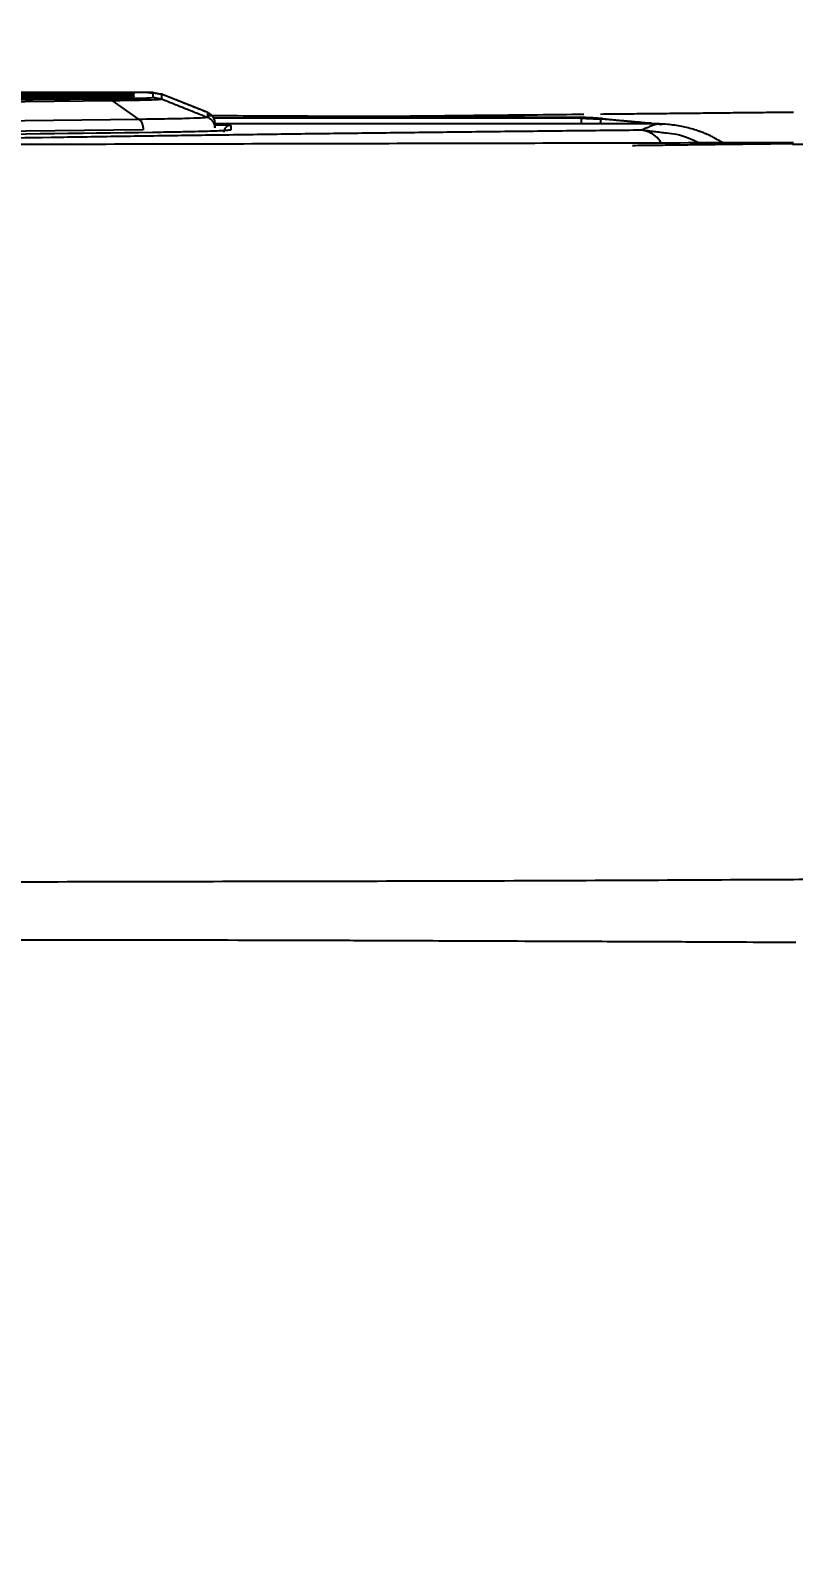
# Model space of a CAD drawing. Extents: x -4358 to 1981, y -50 to 2478.
# Drawn here: x -3836 to -3802.6, y 1834.1 to 1901.2 of the extents above; entities that cross this region are included whole.
import ezdxf

# ---------------------------------------------------------------- set-up
doc = ezdxf.new("R2010")
doc.units = 0
doc.header["$LTSCALE"] = 20
doc.header["$MEASUREMENT"] = 0
doc.layers.get('0').update_dxf_attribs({"linetype": 'CONTINUOUS'})
doc.layers.get('DEFPOINTS').update_dxf_attribs({"linetype": 'CONTINUOUS'})
doc.styles.get("Standard").update_dxf_attribs({"font": 'NanumGothic.ttf'})
doc.dimstyles.get("Standard").update_dxf_attribs({"dimtxt": 2.7, "dimasz": 2.5, "dimexe": 1.5, "dimexo": 1.5, "dimgap": 1.5, "dimtad": 1, "dimdec": 0, "dimlfac": 10, "dimzin": 0, "dimdsep": 46, "dimtxsty": 'Standard', "dimcen": 0, "dimclrt": 2, "dimadec": 0, "dimazin": 0, "dimtfac": 1, "dimtdec": 0, "dimtmove": 0, "dimatfit": 3, "dimfxl": 0, "dimtolj": 1, "dimtzin": 0, "dimarcsym": 0})

# ---------------------------------------------------------------- blocks, each defined once
blk = doc.blocks.new('*D53')
at = {"color": 3, "lineweight": -2}
for p, q in [((-4096.602, 1890.856), (-4096.602, 2002.502)), ((-3441.556, 1712.308), (-3441.556, 2002.502)), ((-4072.602, 1996.502), (-3465.556, 1996.502))]:
    blk.add_line(p, q, dxfattribs=at)
at = {"color": 3}
for points in [[(-4072.602, 2000.502), (-4072.602, 1992.502), (-4096.602, 1996.502)], [(-3465.556, 2000.502), (-3465.556, 1992.502), (-3441.556, 1996.502)]]:
    blk.add_solid(points, dxfattribs=at)
at = {"layer": 'DEFPOINTS', "color": 0}
for p in [(-3441.556, 1996.502), (-4096.602, 1889.056), (-3441.556, 1710.508)]:
    blk.add_point(p, dxfattribs=at)
at = {"color": 2, "insert": (-3769.079, 2021.566), "char_height": 24, "attachment_point": 5}
blk.add_mtext('\\A1;655', dxfattribs=at)

msp = doc.modelspace()

# ---------------------------------------------------------------- linework, layer by layer
for p, q in [((-3831.202, 1898.478), (-3859.081, 1898.478)), ((-3859.079, 1898.26), (-3832.141, 1898.26)), ((-3859.033, 1898.455), (-3832.102, 1898.455)), ((-3832.102, 1898.373), (-3858.792, 1898.373)), ((-3858.747, 1898.358), (-3832.102, 1898.358)), ((-3832.102, 1898.276), (-3858.234, 1898.276)), ((-3852.359, 1897.975), (-3832.668, 1898.2)), ((-3852.141, 1897.899), (-3832.451, 1898.124)), ((-3833.172, 1898.21), (-3835.107, 1898.188)), ((-3831.267, 1897.293), (-3832.451, 1898.124)), ((-3831.502, 1898.442), (-3831.502, 1898.383)), ((-3831.502, 1898.344), (-3831.502, 1898.285)), ((-3830.645, 1898.262), (-3830.645, 1898.469)), ((-3828.257, 1897.592), (-3830.286, 1898.403)), ((-3830.274, 1898.19), (-3830.274, 1898.398)), ((-3811.886, 1897.349), (-3828.009, 1897.349)), ((-3811.022, 1897.311), (-3811.635, 1897.348)), ((-3831.267, 1897.293), (-3850.958, 1897.068)), ((-3831.085, 1896.831), (-3850.776, 1896.606)), ((-3827.952, 1897.13), (-3827.952, 1896.923)), ((-3811.886, 1897.094), (-3827.952, 1897.094)), ((-3811.054, 1897.094), (-3811.886, 1897.094)), ((-3810.023, 1897.223), (-3810.818, 1897.301)), ((-3808.368, 1897.06), (-3808.722, 1897.095))]:
    msp.add_line(p, q)
at = {"flags": 128}
msp.add_lwpolyline([(-3831.916, 1898.243), (-3831.987, 1898.307), (-3832.107, 1898.353)], dxfattribs=at)
for centre, radius, start, end in [((-3831.502, 1898.142), 0.3, 89.99946, 160.40157), ((-3831.5, 1898.209), 0.273, 117.96669, 165.54613), ((-3831.377, 1891.324), 7.152, 81.70812, 88.64877), ((-3800.997, 1171.536), 724.657, 74.012162, 90.129689)]:
    msp.add_arc(centre, radius, start, end)
for points, knots in [([(-3835.107, 1898.188), (-3835.406, 1898.185), (-3836.002, 1898.18), (-3836.699, 1898.179), (-3837.047, 1898.178)], [0, 0, 0, 0, 0.500041, 1, 1, 1, 1]), ([(-3831.66, 1898.244), (-3831.822, 1898.238), (-3832.146, 1898.224), (-3832.83, 1898.215), (-3833.172, 1898.21)], [0, 0, 0, 0, 0.499975, 1, 1, 1, 1]), ([(-3832.668, 1898.2), (-3832.367, 1898.203), (-3831.896, 1898.209), (-3831.583, 1898.217), (-3831.47, 1898.22)], [0, 0, 0, 0, 0.636571, 1, 1, 1, 1]), ([(-3832.451, 1898.124), (-3832.131, 1898.128), (-3831.493, 1898.136), (-3830.811, 1898.153), (-3830.358, 1898.171), (-3830.302, 1898.184), (-3830.274, 1898.19)], [0, 0, 0, 0, 0.249971, 0.499961, 0.74997, 1, 1, 1, 1]), ([(-3832.141, 1898.26), (-3832.1, 1898.26), (-3832.014, 1898.26), (-3831.896, 1898.259), (-3831.79, 1898.258), (-3831.676, 1898.255), (-3831.586, 1898.25), (-3831.634, 1898.246), (-3831.66, 1898.244)], [0, 0, 0, 0, 0.09365, 0.197452, 0.303679, 0.410605, 0.681971, 1, 1, 1, 1]), ([(-3832.102, 1898.455), (-3832.066, 1898.455), (-3831.992, 1898.455), (-3831.884, 1898.454), (-3831.781, 1898.453), (-3831.656, 1898.451), (-3831.53, 1898.447), (-3831.512, 1898.444), (-3831.502, 1898.442)], [0, 0, 0, 0, 0.093573, 0.192398, 0.302009, 0.418994, 0.679385, 1, 1, 1, 1]), ([(-3831.502, 1898.383), (-3831.511, 1898.381), (-3831.53, 1898.379), (-3831.668, 1898.376), (-3831.867, 1898.374), (-3832.024, 1898.373), (-3832.102, 1898.373)], [0, 0, 0, 0, 0.2498, 0.499987, 0.750182, 1, 1, 1, 1]), ([(-3832.102, 1898.358), (-3832.066, 1898.358), (-3831.992, 1898.358), (-3831.884, 1898.357), (-3831.781, 1898.356), (-3831.656, 1898.354), (-3831.53, 1898.35), (-3831.512, 1898.346), (-3831.502, 1898.344)], [0, 0, 0, 0, 0.093568, 0.192388, 0.301999, 0.41899, 0.679382, 1, 1, 1, 1]), ([(-3832.102, 1898.358), (-3832.102, 1898.356), (-3832.102, 1898.354), (-3832.102, 1898.336), (-3832.102, 1898.309), (-3832.102, 1898.283), (-3832.102, 1898.27)], [0, 0, 0, 0, 0.2500159, 0.5000019, 0.7499936, 1, 1, 1, 1]), ([(-3831.502, 1898.285), (-3831.511, 1898.284), (-3831.53, 1898.281), (-3831.668, 1898.278), (-3831.867, 1898.276), (-3832.024, 1898.276), (-3832.102, 1898.276)], [0, 0, 0, 0, 0.249796, 0.499978, 0.750173, 1, 1, 1, 1]), ([(-3831.47, 1898.22), (-3831.368, 1898.222), (-3831.04, 1898.23), (-3830.73, 1898.244), (-3830.673, 1898.256), (-3830.645, 1898.262)], [0, 0, 0, 0, 0.1840369, 0.5977359, 1, 1, 1, 1]), ([(-3830.645, 1898.469), (-3830.654, 1898.47), (-3830.671, 1898.472), (-3830.799, 1898.475), (-3830.983, 1898.477), (-3831.129, 1898.478), (-3831.202, 1898.478)], [0, 0, 0, 0, 0.250449, 0.499998, 0.749559, 1, 1, 1, 1]), ([(-3828.267, 1897.388), (-3828.305, 1897.378), (-3828.382, 1897.36), (-3829.006, 1897.334), (-3829.946, 1897.311), (-3830.827, 1897.299), (-3831.267, 1897.293)], [0, 0, 0, 0, 0.2500024, 0.5000105, 0.7500159, 1, 1, 1, 1]), ([(-3828.267, 1897.595), (-3828.222, 1897.572), (-3828.133, 1897.527), (-3828.033, 1897.414), (-3827.965, 1897.279), (-3827.957, 1897.18), (-3827.952, 1897.13)], [0, 0, 0, 0, 0.249995, 0.500005, 0.75, 1, 1, 1, 1]), ([(-3828.267, 1897.388), (-3828.222, 1897.365), (-3828.132, 1897.321), (-3828.07, 1897.243), (-3828.038, 1897.204)], [0, 0, 0, 0, 0.499998, 1, 1, 1, 1]), ([(-3811.886, 1897.094), (-3811.886, 1897.165), (-3811.886, 1897.232), (-3811.886, 1897.324), (-3811.886, 1897.348), (-3811.886, 1897.349)], [0, 0, 0, 0, 0.5, 0.5, 1, 1, 1, 1]), ([(-3810.959, 1897.328), (-3810.775, 1897.31), (-3810.407, 1897.274), (-3809.855, 1897.22), (-3809.39, 1897.174), (-3809.025, 1897.138), (-3808.842, 1897.12), (-3808.761, 1897.112)], [0, 0, 0, 0, 0.250061, 0.500085, 0.750012, 0.889999, 1, 1, 1, 1]), ([(-3899.219, 1894.64), (-3898.865, 1894.658), (-3898.157, 1894.693), (-3897.084, 1894.746), (-3896.003, 1894.798), (-3894.915, 1894.849), (-3893.818, 1894.9), (-3892.713, 1894.95), (-3891.599, 1894.999), (-3890.478, 1895.047), (-3889.348, 1895.094), (-3888.21, 1895.141), (-3887.064, 1895.187), (-3885.909, 1895.233), (-3884.746, 1895.277), (-3883.575, 1895.321), (-3882.396, 1895.365), (-3881.209, 1895.407), (-3878.711, 1895.495), (-3874.847, 1895.623), (-3869.519, 1895.782), (-3864.055, 1895.931), (-3858.455, 1896.068), (-3852.722, 1896.195), (-3846.858, 1896.312), (-3840.868, 1896.42), (-3835.891, 1896.501), (-3831.996, 1896.559), (-3829.231, 1896.598), (-3826.443, 1896.636), (-3823.634, 1896.673), (-3820.802, 1896.708), (-3817.948, 1896.741), (-3815.072, 1896.773), (-3812.174, 1896.804), (-3810.226, 1896.823), (-3809.251, 1896.833)], [0, 0, 0, 0, 0.014703, 0.0294, 0.044092, 0.058779, 0.073463, 0.088143, 0.102821, 0.117496, 0.132169, 0.146841, 0.161512, 0.176183, 0.190854, 0.205526, 0.220199, 0.234874, 0.249551, 0.312174, 0.374726, 0.437247, 0.499779, 0.562375, 0.624957, 0.687565, 0.750239, 0.777975, 0.805706, 0.833436, 0.861169, 0.888909, 0.916658, 0.944421, 0.9722, 1, 1, 1, 1]), ([(-3831.267, 1897.293), (-3831.241, 1897.27), (-3831.19, 1897.225), (-3831.132, 1897.112), (-3831.093, 1896.978), (-3831.088, 1896.88), (-3831.085, 1896.831)], [0, 0, 0, 0, 0.250005, 0.500004, 0.749995, 1, 1, 1, 1]), ([(-3827.252, 1896.835), (-3827.253, 1896.834), (-3827.255, 1896.831), (-3827.269, 1896.826), (-3827.291, 1896.822), (-3827.321, 1896.818), (-3827.361, 1896.813), (-3827.409, 1896.809), (-3827.519, 1896.8), (-3827.736, 1896.788), (-3828.137, 1896.772), (-3828.648, 1896.757), (-3829.152, 1896.745), (-3829.592, 1896.737), (-3829.932, 1896.731), (-3830.291, 1896.725), (-3830.546, 1896.722), (-3830.674, 1896.72)], [0, 0, 0, 0, 0.035004, 0.069815, 0.104469, 0.139004, 0.173457, 0.207865, 0.242268, 0.371344, 0.499472, 0.627601, 0.756951, 0.81738, 0.877895, 0.938701, 1, 1, 1, 1]), ([(-3828.038, 1897.204), (-3828.014, 1897.16), (-3827.964, 1897.073), (-3827.956, 1896.973), (-3827.952, 1896.923)], [0, 0, 0, 0, 0.499992, 1, 1, 1, 1]), ([(-3827.981, 1897.057), (-3827.822, 1897.054), (-3827.348, 1897.046), (-3827.291, 1897.036), (-3827.252, 1897.029)], [0, 0, 0, 0, 0.336215, 1, 1, 1, 1]), ([(-3827.252, 1897.029), (-3827.332, 1897.029), (-3827.408, 1896.998), (-3827.521, 1896.885), (-3827.552, 1896.809), (-3827.552, 1896.729)], [0, 0, 0, 0, 0.5, 0.5, 1, 1, 1, 1]), ([(-3811.054, 1897.094), (-3811.047, 1897.155), (-3811.039, 1897.212), (-3811.025, 1897.289), (-3811.019, 1897.309), (-3811.015, 1897.31)], [0, 0, 0, 0, 0.5, 0.5, 1, 1, 1, 1]), ([(-3810.042, 1897.224), (-3810.104, 1897.23), (-3810.221, 1897.24), (-3810.338, 1897.25), (-3810.393, 1897.255)], [0, 0, 0, 0, 0.528878, 1, 1, 1, 1]), ([(-3809.715, 1897.195), (-3809.739, 1897.197), (-3809.777, 1897.2), (-3809.833, 1897.205), (-3809.896, 1897.211), (-3809.968, 1897.217), (-3810.02, 1897.222), (-3810.042, 1897.224)], [0, 0, 0, 0, 0.2182024, 0.348087, 0.5092483, 0.7898186, 1, 1, 1, 1]), ([(-3808.768, 1897.092), (-3808.774, 1897.095), (-3808.788, 1897.1), (-3808.807, 1897.108), (-3808.828, 1897.116), (-3808.846, 1897.122), (-3808.867, 1897.126), (-3808.893, 1897.129), (-3808.93, 1897.128), (-3809.002, 1897.126), (-3809.084, 1897.133), (-3809.16, 1897.142), (-3809.224, 1897.15), (-3809.295, 1897.158), (-3809.392, 1897.168), (-3809.534, 1897.179), (-3809.648, 1897.189), (-3809.715, 1897.195)], [0, 0, 0, 0, 0.019967, 0.04105, 0.064715, 0.103349, 0.126716, 0.164116, 0.221488, 0.270829, 0.382905, 0.449384, 0.519432, 0.589616, 0.667333, 0.806495, 1, 1, 1, 1]), ([(-3809.251, 1896.833), (-3809.2, 1896.856), (-3809.092, 1896.906), (-3808.955, 1896.963), (-3808.844, 1897.006), (-3808.76, 1897.04), (-3808.685, 1897.069), (-3808.632, 1897.088), (-3808.613, 1897.095)], [0, 0, 0, 0, 0.235501, 0.497977, 0.626045, 0.748442, 0.907777, 1, 1, 1, 1]), ([(-3808.388, 1896.256), (-3808.407, 1896.286), (-3808.501, 1896.442), (-3808.784, 1896.715), (-3809.067, 1896.786), (-3809.251, 1896.833)], [0, 0, 0, 0, 0.078528, 0.400707, 1, 1, 1, 1]), ([(-3808.614, 1897.077), (-3808.612, 1897.082), (-3808.608, 1897.088), (-3808.601, 1897.095), (-3808.599, 1897.097), (-3808.598, 1897.098), (-3808.597, 1897.098), (-3808.597, 1897.097), (-3808.596, 1897.097), (-3808.597, 1897.094), (-3808.598, 1897.089), (-3808.603, 1897.081), (-3808.616, 1897.074), (-3808.628, 1897.068), (-3808.637, 1897.065), (-3808.642, 1897.064), (-3808.645, 1897.063), (-3808.646, 1897.063), (-3808.647, 1897.063), (-3808.648, 1897.063), (-3808.648, 1897.063), (-3808.665, 1897.058), (-3808.693, 1897.053), (-3808.733, 1897.049), (-3808.753, 1897.047), (-3808.763, 1897.046), (-3808.768, 1897.045), (-3808.77, 1897.045), (-3808.771, 1897.045), (-3808.772, 1897.045), (-3808.772, 1897.045), (-3808.772, 1897.045), (-3808.772, 1897.045), (-3808.772, 1897.045)], [0, 0, 0, 0, 0.122904, 0.160024, 0.168721, 0.170474, 0.171124, 0.171521, 0.171994, 0.187683, 0.216947, 0.286627, 0.382405, 0.457171, 0.493738, 0.513329, 0.523689, 0.52904, 0.531762, 0.533134, 0.533823, 0.534514, 0.755655, 0.883666, 0.943972, 0.972544, 0.986414, 0.993243, 0.99663, 0.998317, 0.999159, 0.99958, 1, 1, 1, 1]), ([(-3808.761, 1897.112), (-3808.755, 1897.111), (-3808.742, 1897.11), (-3808.713, 1897.107), (-3808.675, 1897.104), (-3808.642, 1897.1), (-3808.616, 1897.098), (-3808.604, 1897.097), (-3808.597, 1897.096)], [0, 0, 0, 0, 0.1105355, 0.2517458, 0.5034622, 0.7515921, 0.8757181, 1, 1, 1, 1]), ([(-3808.414, 1897.059), (-3808.425, 1897.065), (-3808.486, 1897.1), (-3808.555, 1897.097), (-3808.613, 1897.094)], [0, 0, 0, 0, 0.171093, 1, 1, 1, 1]), ([(-3808.597, 1897.096), (-3808.597, 1897.096), (-3808.597, 1897.096), (-3808.598, 1897.095), (-3808.606, 1897.094), (-3808.612, 1897.093), (-3808.612, 1897.092), (-3808.613, 1897.092)], [0, 0, 0, 0, 0.165391, 0.391621, 0.641395, 0.79377, 1, 1, 1, 1]), ([(-3806.265, 1896.587), (-3806.339, 1896.619), (-3806.47, 1896.676), (-3806.645, 1896.742), (-3806.839, 1896.81), (-3807.068, 1896.881), (-3807.351, 1896.953), (-3807.646, 1897.012), (-3807.957, 1897.058), (-3808.227, 1897.082), (-3808.445, 1897.092), (-3808.556, 1897.094), (-3808.613, 1897.095)], [0, 0, 0, 0, 0.099454, 0.176238, 0.230696, 0.353471, 0.475289, 0.596667, 0.729771, 0.861315, 0.929076, 1, 1, 1, 1]), ([(-3808.166, 1896.7), (-3808.015, 1896.687), (-3807.509, 1896.644), (-3807.044, 1896.418), (-3806.718, 1896.26)], [0, 0, 0, 0, 0.297734, 1, 1, 1, 1]), ([(-3802.602, 1896.269), (-3806.38, 1896.261), (-3813.934, 1896.244), (-3825.265, 1896.218), (-3836.595, 1896.191), (-3844.147, 1896.173), (-3847.924, 1896.164)], [0, 0, 0, 0, 0.2500033, 0.5000044, 0.7500032, 1, 1, 1, 1]), ([(-3802.602, 1863.963), (-3806.801, 1863.942), (-3811.016, 1863.919), (-3819.484, 1863.891), (-3823.737, 1863.885), (-3832.274, 1863.866), (-3836.558, 1863.856), (-3845.148, 1863.849), (-3849.456, 1863.855), (-3853.777, 1863.857)], [0, 0, 0, 0, 0.25, 0.25, 0.5, 0.5, 0.75, 0.75, 1, 1, 1, 1]), ([(-3788.675, 1863.937), (-3789.207, 1863.943), (-3790.302, 1863.954), (-3791.993, 1863.97), (-3793.778, 1863.983), (-3795.892, 1863.991), (-3798.186, 1863.99), (-3800.511, 1863.976), (-3801.945, 1863.967), (-3802.602, 1863.963)], [0, 0, 0, 0, 0.115256, 0.237136, 0.365639, 0.500714, 0.692783, 0.85922, 1, 1, 1, 1]), ([(-3802.488, 1861.205), (-3803.113, 1861.209), (-3804.535, 1861.217), (-3806.932, 1861.229), (-3809.853, 1861.241), (-3812.805, 1861.253), (-3815.458, 1861.264), (-3818.302, 1861.275), (-3821.319, 1861.287), (-3826.07, 1861.303), (-3830.486, 1861.311), (-3835.321, 1861.316), (-3838.873, 1861.318), (-3842.717, 1861.322), (-3846.519, 1861.325), (-3850.251, 1861.329), (-3852.689, 1861.329), (-3853.749, 1861.328)], [0, 0, 0, 0, 0.0371371, 0.0845204, 0.1421498, 0.2100253, 0.2588964, 0.2985538, 0.377454, 0.4361653, 0.5771378, 0.6356695, 0.7181139, 0.783845, 0.85908, 0.9386751, 1, 1, 1, 1])]:
    msp.add_open_spline(points, degree=3, knots=knots)
for points, degree in [([(-3832.668, 1898.2), (-3832.451, 1898.124)], 1), ([(-3830.645, 1898.469), (-3830.274, 1898.398)], 1), ([(-3830.645, 1898.262), (-3830.274, 1898.19)], 1), ([(-3830.274, 1898.398), (-3830.345, 1898.402)], 1), ([(-3828.267, 1897.595), (-3830.274, 1898.398)], 1), ([(-3830.274, 1898.19), (-3828.267, 1897.388)], 1), ([(-3828.267, 1897.595), (-3828.267, 1897.388)], 1), ([(-3811.812, 1897.373), (-3828.241, 1897.449)], 1), ([(-3811.78, 1897.507), (-3828.005, 1897.341)], 1), ([(-3811.886, 1897.349), (-3811.861, 1897.357), (-3811.837, 1897.365), (-3811.812, 1897.373)], 3), ([(-3811.886, 1897.349), (-3811.555, 1897.334)], 1), ([(-3810.959, 1897.328), (-3811.243, 1897.356), (-3811.527, 1897.371), (-3811.812, 1897.373)], 3), ([(-3811.555, 1897.334), (-3811.015, 1897.31)], 1), ([(-3802.596, 1897.601), (-3811.051, 1897.515)], 1), ([(-3811.015, 1897.31), (-3810.996, 1897.316), (-3810.978, 1897.322), (-3810.959, 1897.328)], 3), ([(-3830.674, 1896.72), (-3837.237, 1896.634), (-3843.801, 1896.539), (-3850.365, 1896.436)], 3), ([(-3827.252, 1897.029), (-3827.252, 1896.972), (-3827.252, 1896.907), (-3827.252, 1896.835)], 3), ([(-3808.613, 1897.095), (-3809.426, 1897.094), (-3810.24, 1897.094), (-3811.054, 1897.094)], 3), ([(-3810.773, 1897.289), (-3810.854, 1897.296), (-3810.934, 1897.303), (-3811.015, 1897.31)], 3), ([(-3810.393, 1897.255), (-3810.52, 1897.266), (-3810.647, 1897.278), (-3810.773, 1897.289)], 3), ([(-3809.251, 1896.833), (-3808.166, 1896.7)], 1), ([(-3802.623, 1896.227), (-3809.643, 1896.14)], 1), ([(-3805.664, 1896.262), (-3806.265, 1896.587)], 1)]:
    msp.add_open_spline(points, degree=degree)

# ---------------------------------------------------------------- dimensions: what is measured, and where the dimension line sits
dim = msp.add_linear_dim(base=(-3441.556, 1996.502), p1=(-4096.602, 1889.056), p2=(-3441.556, 1710.508), angle=180, dimstyle='Standard', override={"dimscale": 1.2, "dimtxt": 20, "dimasz": 20, "dimexe": 5, "dimgap": 10, "dimlfac": 1, "dimzin": 8, "dimclrd": 3, "dimclre": 3, "dimazin": 2})
dim.commit()
dim.dimension.update_dxf_attribs({"geometry": '*D53', "text_midpoint": (-3769.079, 2021.566)})

doc.saveas('drawing.dxf')
